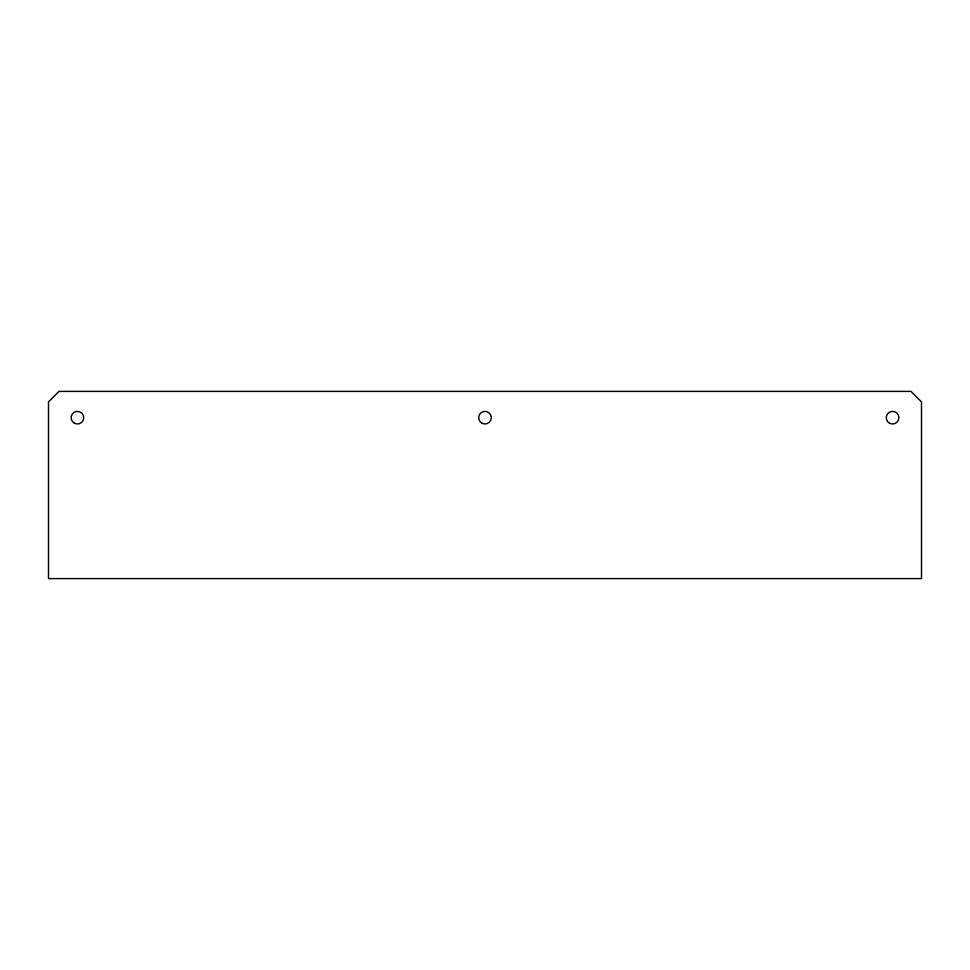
<?xml version="1.0" encoding="UTF-8"?>
<svg xmlns="http://www.w3.org/2000/svg" width="970" height="970" viewBox="0 0 970 970"><rect width="100%" height="100%" fill="white"/><g stroke="black" fill="none" stroke-linecap="round" stroke-linejoin="round"><path stroke-width="1.45" d="M59.012 391.395L48.5 401.907L48.5 578.605L921.5 578.605L921.5 401.907L910.988 391.395L59.012 391.395M74.266 423.15A6.305 6.305 0 0 0 83.735 417.682A6.305 6.305 0 0 0 74.266 412.214A6.305 6.305 0 0 0 74.266 423.15M481.847 423.15A6.305 6.305 0 0 0 491.305 417.682A6.305 6.305 0 0 0 481.847 412.214A6.305 6.305 0 0 0 481.847 423.15M889.417 423.15A6.305 6.305 0 0 0 898.887 417.682A6.305 6.305 0 0 0 889.417 412.214A6.305 6.305 0 0 0 889.417 423.15"/></g></svg>
